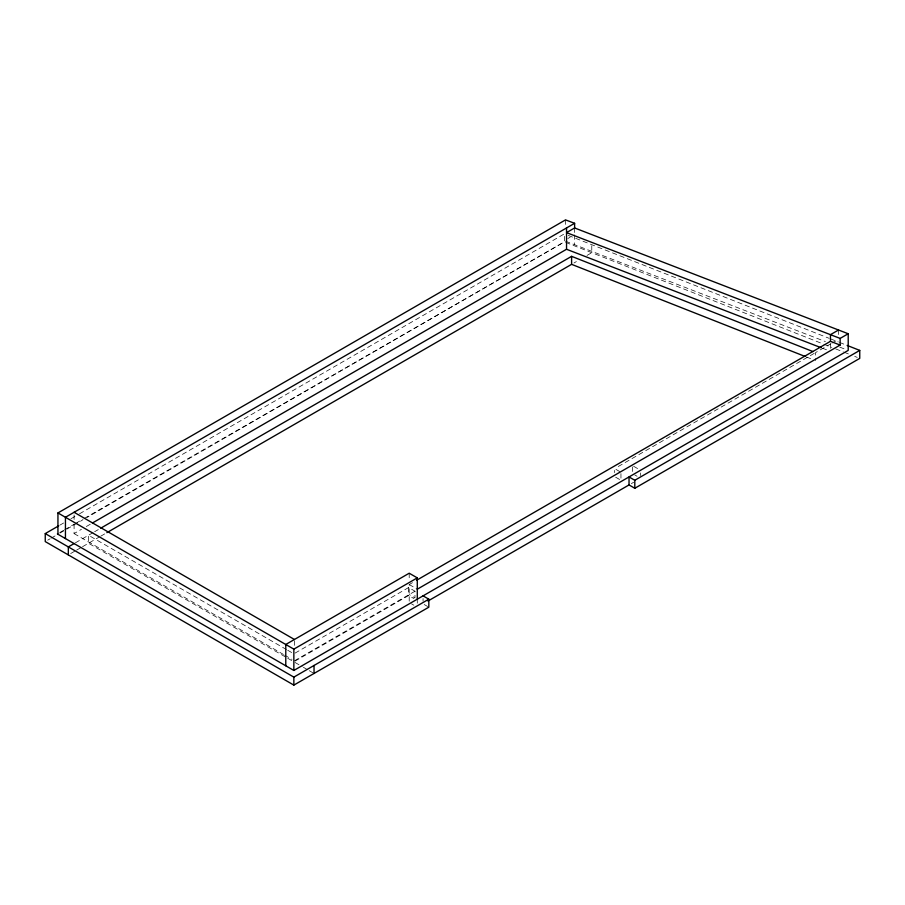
<?xml version="1.0" encoding="UTF-8"?>
<svg xmlns="http://www.w3.org/2000/svg" width="905" height="905" viewBox="0 0 905 905"><rect width="100%" height="100%" fill="white"/><g stroke="black" fill="none" stroke-linecap="round" stroke-linejoin="round"><path stroke-width="0.68" stroke-dasharray="4.53 3.39" d="M59.945 525.104L63.61 522.988M70.963 518.746L78.305 514.504M79.527 513.791L564.369 233.875L564.369 241.873L86.88 517.547M567.831 238.535L570.139 237.212M47.694 540.172L50.148 538.758M51.37 538.045L55.047 535.93M59.945 533.102L82.4 520.126M74.086 524.267L74.086 533.588L81.427 529.357M86.314 526.529L91.201 523.712M75.443 542.796L93.407 532.434M94.629 531.721L98.294 529.606M70.692 553.532L75.443 550.783M76.631 550.104L81.382 547.355M82.57 546.677L99.516 536.891M100.738 536.19L105.636 533.362M573.974 262.97L576.349 261.602M587.028 255.425L591.78 252.687L591.78 244.689M409.207 601.192L409.207 584.54L412.884 582.424M295.075 653.105L408.63 587.537L414.976 591.203L414.976 597.866L409.207 594.528M618.262 466.505L814.353 353.289M831.016 343.674L815.575 352.588L815.575 360.586M832.204 342.995L835.768 340.936M294.43 660.797L415.338 590.999M295.075 661.091L408.63 595.524L413.924 598.578M631.339 483.598L633.647 482.275M59.809 532.513L63.486 530.398M64.708 529.685L74.504 524.052M75.726 523.339L83.079 519.108M84.301 518.407L564.301 241.907M565.523 241.205L825.417 341.581M839.75 347.124L845.79 349.466M822.588 348.278L826.525 349.794M568.283 235.424L829.206 338.346M830.519 338.866L838.29 341.932M839.546 342.429L845.858 344.918M565.67 242.382L822.645 343.753M823.957 344.273L831.831 347.373M835.768 348.934L843.336 351.921M844.603 352.418L848.392 353.912M854.705 356.4L857.227 357.396M806.389 356.966L811.638 359.036M633.647 466.29L640.57 470.283M634.801 474.944L637.109 476.279M619.902 471.675L614.608 468.62L614.608 472.614M615.672 477.218L619.902 479.661M409.207 584.54L417.284 589.2M424.207 604.517L427.669 606.52M411.515 603.85L413.823 605.185M286.523 649.575L88.509 535.251L88.509 543.249L286.523 657.562M287.745 650.276L293.853 653.806M74.086 533.588L283.412 654.439M284.634 655.141L291.976 659.383M287.745 658.274L293.853 661.804M295.041 662.483L302.168 666.6M303.356 667.279L308.096 670.028M309.284 670.707L314.035 673.456M838.539 330.008L838.539 335.563M830.462 343.832L830.462 348.821M640.57 472.942L640.57 475.611M632.493 466.957L632.493 472.286M620.954 473.609L620.954 480.272M574.618 227.958L574.618 233.513M574.618 234.893L574.618 244.61M565.523 219.892L565.523 226.555M423.054 598.522L423.054 601.192M417.284 599.189L417.284 603.194M409.207 573.216L409.207 580.761M408.63 587.537L408.63 595.524M294.43 640.819L294.43 646.147M74.086 514.945L74.086 522.932"/><path stroke-width="1.36" d="M57.943 534.255L57.943 512.943L565.523 219.892L574.618 223.297L574.618 227.958L566.541 232.619L840.134 338.413L848.211 333.753L848.211 350.393L293.853 670.458L57.366 533.916M574.618 223.297L65.443 517.275L65.443 538.588M423.054 595.863L428.823 599.189L428.823 607.187L293.853 685.108L45.25 541.586L45.25 533.588L58.723 525.816M92.423 523.011L566.541 249.271L821.276 347.769M74.255 543.486L68.328 546.914L68.328 554.901M100.738 528.192L571.598 256.341L812.95 351.559M106.858 532.66L571.598 264.339L805.077 356.446M838.539 330.008L830.462 334.669L830.462 341.332L416.56 580.297M57.943 512.943L293.853 649.145L417.284 577.876L417.284 599.189M417.284 589.2L840.134 345.065L840.134 338.413M45.25 533.588L293.853 677.121L428.823 599.189M629.032 484.933L629.032 476.946L634.801 480.272L859.75 350.393L859.75 358.391L634.801 488.27L629.032 484.933L427.929 601.044M574.618 227.958L848.211 333.753M830.462 341.332L840.134 345.065M847.125 345.416L859.75 350.393M417.284 577.876L409.207 573.216L285.776 644.484L285.776 665.797M74.086 512.275L294.43 639.484M634.801 480.272L634.801 488.27M571.598 256.341L571.598 264.339M566.541 227.958L566.541 249.271M314.035 665.458L314.035 673.456M293.853 649.145L293.853 670.458M293.853 677.121L293.853 685.108"/></g></svg>
